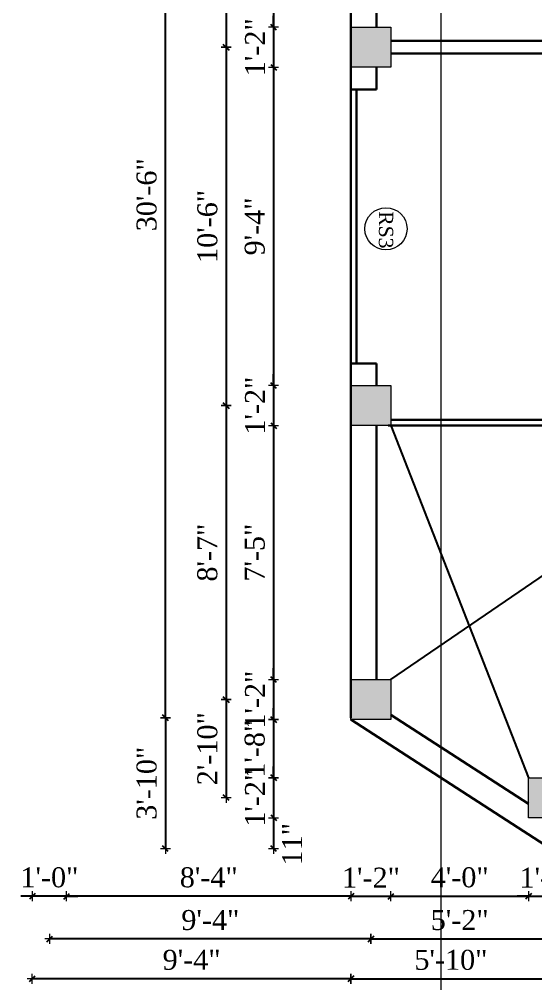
# Model space of a CAD drawing. Header units: inches. Extents: x 4069 to 291496, y -47643 to 12535.
# Drawn here: x 145364.3 to 145545.1, y -16597.6 to -16259.7 of the extents above; entities that cross this region are included whole.
import ezdxf

# ---------------------------------------------------------------- set-up
doc = ezdxf.new("R2010")
doc.units = ezdxf.units.IN
doc.header["$LTSCALE"] = 5
doc.header["$MEASUREMENT"] = 0
doc.layers.add('A-WALL', color=7, linetype='Continuous', lineweight=9)
doc.layers.add('Dimension', color=7, linetype='Continuous', lineweight=18)
doc.layers.add('dim line', color=7, linetype='Continuous', lineweight=15, true_color=0xfab2b2)
doc.layers.add('TEXT', color=6, linetype='Continuous')
doc.layers.add('WALL', color=7, linetype='Continuous')
doc.styles.add('ordinary', font='times.ttf')
doc.dimstyles.new('Copy of 96', dxfattribs={"dimtxt": 7, "dimasz": 4, "dimexe": 0.5, "dimexo": 0.5, "dimgap": 3, "dimtad": 1, "dimdec": 1, "dimzin": 11, "dimdsep": 46, "dimlunit": 4, "dimtxsty": 'ordinary', "dimblk": 'OBLIQUE', "dimcen": 0.09, "dimse1": 1, "dimse2": 1, "dimclrt": 6, "dimazin": 0, "dimtfac": 1, "dimtdec": 1, "dimtix": 1, "dimtmove": 2, "dimatfit": 3, "dimldrblk": 'leader', "dimfxl": 0.5, "dimfxlon": 1, "dimtolj": 1, "dimtzin": 0, "dimarcsym": 0})

# ---------------------------------------------------------------- blocks, each defined once
blk = doc.blocks.new('oblique')
at = {"color": 0, "lineweight": -2}
blk.add_line((0.25, 0.25), (-0.25, -0.25), dxfattribs=at)
at = {"layer": 'dim line', "lineweight": 9}
for p, q in [((-0.4375, 0), (0.4375, 0)), ((0, 0.4375), (0, -0.4375))]:
    blk.add_line(p, q, dxfattribs=at)
blk = doc.blocks.new('*D5737')
at = {"layer": 'A-WALL', "color": 0, "lineweight": -2, "ltscale": 5, "transparency": 16777216}
blk.add_line((145453.31, -16152.31), (145453.31, -16262.52), dxfattribs=at)
at = {"layer": 'Defpoints', "color": 0, "ltscale": 5, "transparency": 16777216}
for p in [(145480.41, -16152.31), (145453.31, -16262.52), (145480.41, -16262.52)]:
    blk.add_point(p, dxfattribs=at)
at = {"layer": 'A-WALL', "color": 0, "lineweight": -2, "ltscale": 5, "transparency": 16777216, "xscale": 4, "yscale": 4, "zscale": 4}
for p, rotation in [((145453.31, -16152.31), 90), ((145453.31, -16262.52), 270)]:
    blk.add_blockref('oblique', p, dxfattribs=dict(at, rotation=rotation))
at = {"layer": 'A-WALL', "color": 6, "ltscale": 5, "transparency": 16777216, "insert": (145446.74, -16207.42), "char_height": 7, "attachment_point": 5, "rotation": 90, "style": 'ordinary'}
blk.add_mtext('\\A1;9\'-2"', dxfattribs=at)
blk = doc.blocks.new('_OBLIQUE')
at = {"color": 0, "linetype": 'ByBlock'}
blk.add_line((-0.5, -0.5), (0.5, 0.5), dxfattribs=at)
blk = doc.blocks.new('leader')
at = {"layer": 'Dimension'}
for p, q in [((0, -4.328), (0, 4.328)), ((-4.424, 0), (4.424, 0))]:
    blk.add_line(p, q, dxfattribs=at)
blk = doc.blocks.new('*D5738')
at = {"layer": 'A-WALL', "color": 0, "lineweight": -2, "ltscale": 5, "transparency": 16777216}
for p, q in [((145453.31, -16262.52), (145453.31, -16258.52)), ((145453.31, -16262.52), (145453.31, -16276.52)), ((145453.31, -16276.52), (145453.31, -16280.52))]:
    blk.add_line(p, q, dxfattribs=at)
at = {"layer": 'Defpoints', "color": 0, "ltscale": 5, "transparency": 16777216}
for p in [(145480.41, -16262.52), (145453.31, -16276.52), (145480.41, -16276.52)]:
    blk.add_point(p, dxfattribs=at)
at = {"layer": 'A-WALL', "color": 0, "lineweight": -2, "ltscale": 5, "transparency": 16777216, "xscale": 4, "yscale": 4, "zscale": 4}
for p, rotation in [((145453.31, -16262.52), 270), ((145453.31, -16276.52), 90)]:
    blk.add_blockref('oblique', p, dxfattribs=dict(at, rotation=rotation))
at = {"layer": 'A-WALL', "color": 6, "ltscale": 5, "transparency": 16777216, "insert": (145446.81, -16269.52), "char_height": 7, "attachment_point": 5, "rotation": 90, "style": 'ordinary'}
blk.add_mtext('\\A1;1\'-2"', dxfattribs=at)
blk = doc.blocks.new('*D5739')
at = {"layer": 'A-WALL', "color": 0, "lineweight": -2, "ltscale": 5, "transparency": 16777216}
blk.add_line((145453.31, -16276.52), (145453.31, -16388.09), dxfattribs=at)
at = {"layer": 'Defpoints', "color": 0, "ltscale": 5, "transparency": 16777216}
for p in [(145480.41, -16276.52), (145453.31, -16388.09), (145480.41, -16388.09)]:
    blk.add_point(p, dxfattribs=at)
at = {"layer": 'A-WALL', "color": 0, "lineweight": -2, "ltscale": 5, "transparency": 16777216, "xscale": 4, "yscale": 4, "zscale": 4}
for p, rotation in [((145453.31, -16276.52), 90), ((145453.31, -16388.09), 270)]:
    blk.add_blockref('oblique', p, dxfattribs=dict(at, rotation=rotation))
at = {"layer": 'A-WALL', "color": 6, "ltscale": 5, "transparency": 16777216, "insert": (145446.74, -16332.3), "char_height": 7, "attachment_point": 5, "rotation": 90, "style": 'ordinary'}
blk.add_mtext('\\A1;9\'-4"', dxfattribs=at)
blk = doc.blocks.new('*D5740')
at = {"layer": 'A-WALL', "color": 0, "lineweight": -2, "ltscale": 5, "transparency": 16777216}
for p, q in [((145453.31, -16388.09), (145453.31, -16384.09)), ((145453.31, -16388.09), (145453.31, -16402.09)), ((145453.31, -16402.09), (145453.31, -16406.09))]:
    blk.add_line(p, q, dxfattribs=at)
at = {"layer": 'Defpoints', "color": 0, "ltscale": 5, "transparency": 16777216}
for p in [(145480.41, -16388.09), (145453.31, -16402.09), (145480.41, -16402.09)]:
    blk.add_point(p, dxfattribs=at)
at = {"layer": 'A-WALL', "color": 0, "lineweight": -2, "ltscale": 5, "transparency": 16777216, "xscale": 4, "yscale": 4, "zscale": 4}
for p, rotation in [((145453.31, -16388.09), 270), ((145453.31, -16402.09), 90)]:
    blk.add_blockref('oblique', p, dxfattribs=dict(at, rotation=rotation))
at = {"layer": 'A-WALL', "color": 6, "ltscale": 5, "transparency": 16777216, "insert": (145446.81, -16395.09), "char_height": 7, "attachment_point": 5, "rotation": 90, "style": 'ordinary'}
blk.add_mtext('\\A1;1\'-2"', dxfattribs=at)
blk = doc.blocks.new('*D5741')
at = {"layer": 'A-WALL', "color": 0, "lineweight": -2, "ltscale": 5, "transparency": 16777216}
blk.add_line((145453.31, -16402.09), (145453.31, -16491.1), dxfattribs=at)
at = {"layer": 'Defpoints', "color": 0, "ltscale": 5, "transparency": 16777216}
for p in [(145480.41, -16402.09), (145453.31, -16491.1), (145480.41, -16491.1)]:
    blk.add_point(p, dxfattribs=at)
at = {"layer": 'A-WALL', "color": 0, "lineweight": -2, "ltscale": 5, "transparency": 16777216, "xscale": 4, "yscale": 4, "zscale": 4}
for p, rotation in [((145453.31, -16402.09), 90), ((145453.31, -16491.1), 270)]:
    blk.add_blockref('oblique', p, dxfattribs=dict(at, rotation=rotation))
at = {"layer": 'A-WALL', "color": 6, "ltscale": 5, "transparency": 16777216, "insert": (145446.74, -16446.59), "char_height": 7, "attachment_point": 5, "rotation": 90, "style": 'ordinary'}
blk.add_mtext('\\A1;7\'-5"', dxfattribs=at)
blk = doc.blocks.new('*D5684')
at = {"layer": 'A-WALL', "color": 0, "lineweight": -2, "ltscale": 5, "transparency": 16777216}
for p, q in [((145453.31, -16525.47), (145453.31, -16521.47)), ((145453.31, -16525.47), (145453.31, -16539.47)), ((145453.31, -16539.47), (145453.31, -16543.47))]:
    blk.add_line(p, q, dxfattribs=at)
at = {"layer": 'Defpoints', "color": 0, "ltscale": 5, "transparency": 16777216}
for p in [(145542.59, -16525.47), (145453.31, -16539.47), (145542.59, -16539.47)]:
    blk.add_point(p, dxfattribs=at)
at = {"layer": 'A-WALL', "color": 0, "lineweight": -2, "ltscale": 5, "transparency": 16777216, "xscale": 4, "yscale": 4, "zscale": 4}
for p, rotation in [((145453.31, -16525.47), 270), ((145453.31, -16539.47), 90)]:
    blk.add_blockref('oblique', p, dxfattribs=dict(at, rotation=rotation))
at = {"layer": 'A-WALL', "color": 6, "ltscale": 5, "transparency": 16777216, "insert": (145446.81, -16532.47), "char_height": 7, "attachment_point": 5, "rotation": 90, "style": 'ordinary'}
blk.add_mtext('\\A1;1\'-2"', dxfattribs=at)
blk = doc.blocks.new('*D5685')
at = {"layer": 'A-WALL', "color": 0, "lineweight": -2, "ltscale": 5, "transparency": 16777216}
blk.add_line((145453.31, -16539.47), (145453.31, -16550.33), dxfattribs=at)
at = {"layer": 'Defpoints', "color": 0, "ltscale": 5, "transparency": 16777216}
for p in [(145542.59, -16539.47), (145453.31, -16550.33), (145550.42, -16550.33)]:
    blk.add_point(p, dxfattribs=at)
at = {"layer": 'A-WALL', "color": 0, "lineweight": -2, "ltscale": 5, "transparency": 16777216, "xscale": 4, "yscale": 4, "zscale": 4}
for p, rotation in [((145453.31, -16539.47), 90), ((145453.31, -16550.33), 270)]:
    blk.add_blockref('oblique', p, dxfattribs=dict(at, rotation=rotation))
at = {"layer": 'A-WALL', "color": 6, "ltscale": 5, "transparency": 16777216, "insert": (145459.81, -16548.75), "char_height": 7, "attachment_point": 5, "rotation": 90, "style": 'ordinary'}
blk.add_mtext('\\A1;11"', dxfattribs=at)
blk = doc.blocks.new('*D5686')
at = {"layer": 'A-WALL', "color": 0, "lineweight": -2, "ltscale": 5, "transparency": 16777216}
blk.add_line((145436.72, -16145.31), (145436.72, -16269.52), dxfattribs=at)
at = {"layer": 'Defpoints', "color": 0, "ltscale": 5, "transparency": 16777216}
for p in [(145487.41, -16145.31), (145436.72, -16269.52), (145487.41, -16269.52)]:
    blk.add_point(p, dxfattribs=at)
at = {"layer": 'A-WALL', "color": 0, "lineweight": -2, "ltscale": 5, "transparency": 16777216, "xscale": 4, "yscale": 4, "zscale": 4}
for p, rotation in [((145436.72, -16145.31), 90), ((145436.72, -16269.52), 270)]:
    blk.add_blockref('oblique', p, dxfattribs=dict(at, rotation=rotation))
at = {"layer": 'A-WALL', "color": 6, "ltscale": 5, "transparency": 16777216, "insert": (145430.16, -16207.42), "char_height": 7, "attachment_point": 5, "rotation": 90, "style": 'ordinary'}
blk.add_mtext('\\A1;10\'-4"', dxfattribs=at)
blk = doc.blocks.new('*D5687')
at = {"layer": 'A-WALL', "color": 0, "lineweight": -2, "ltscale": 5, "transparency": 16777216}
blk.add_line((145436.72, -16395.09), (145436.72, -16498.1), dxfattribs=at)
at = {"layer": 'Defpoints', "color": 0, "ltscale": 5, "transparency": 16777216}
for p in [(145487.41, -16395.09), (145436.72, -16498.1), (145487.41, -16498.1)]:
    blk.add_point(p, dxfattribs=at)
at = {"layer": 'A-WALL', "color": 0, "lineweight": -2, "ltscale": 5, "transparency": 16777216, "xscale": 4, "yscale": 4, "zscale": 4}
for p, rotation in [((145436.72, -16395.09), 90), ((145436.72, -16498.1), 270)]:
    blk.add_blockref('oblique', p, dxfattribs=dict(at, rotation=rotation))
at = {"layer": 'A-WALL', "color": 6, "ltscale": 5, "transparency": 16777216, "insert": (145430.15, -16446.59), "char_height": 7, "attachment_point": 5, "rotation": 90, "style": 'ordinary'}
blk.add_mtext('\\A1;8\'-7"', dxfattribs=at)
blk = doc.blocks.new('*D5664')
at = {"layer": 'A-WALL', "color": 0, "lineweight": -2, "ltscale": 5, "transparency": 16777216}
blk.add_line((145436.72, -16269.52), (145436.72, -16395.09), dxfattribs=at)
at = {"layer": 'Defpoints', "color": 0, "ltscale": 5, "transparency": 16777216}
for p in [(145487.41, -16269.52), (145436.72, -16395.09), (145487.41, -16395.09)]:
    blk.add_point(p, dxfattribs=at)
at = {"layer": 'A-WALL', "color": 0, "lineweight": -2, "ltscale": 5, "transparency": 16777216, "xscale": 4, "yscale": 4, "zscale": 4}
for p, rotation in [((145436.72, -16269.52), 90), ((145436.72, -16395.09), 270)]:
    blk.add_blockref('oblique', p, dxfattribs=dict(at, rotation=rotation))
at = {"layer": 'A-WALL', "color": 6, "ltscale": 5, "transparency": 16777216, "insert": (145430.16, -16332.3), "char_height": 7, "attachment_point": 5, "rotation": 90, "style": 'ordinary'}
blk.add_mtext('\\A1;10\'-6"', dxfattribs=at)
blk = doc.blocks.new('*D5688')
at = {"layer": 'A-WALL', "color": 0, "lineweight": -2, "ltscale": 5, "transparency": 16777216}
blk.add_line((145436.72, -16498.1), (145436.72, -16532.47), dxfattribs=at)
at = {"layer": 'Defpoints', "color": 0, "ltscale": 5, "transparency": 16777216}
for p in [(145487.41, -16498.1), (145436.72, -16532.47), (145549.59, -16532.47)]:
    blk.add_point(p, dxfattribs=at)
at = {"layer": 'A-WALL', "color": 0, "lineweight": -2, "ltscale": 5, "transparency": 16777216, "xscale": 4, "yscale": 4, "zscale": 4}
for p, rotation in [((145436.72, -16498.1), 90), ((145436.72, -16532.47), 270)]:
    blk.add_blockref('oblique', p, dxfattribs=dict(at, rotation=rotation))
at = {"layer": 'A-WALL', "color": 6, "ltscale": 5, "transparency": 16777216, "insert": (145430.16, -16515.29), "char_height": 7, "attachment_point": 5, "rotation": 90, "style": 'ordinary'}
blk.add_mtext('\\A1;2\'-10"', dxfattribs=at)
blk = doc.blocks.new('*D5689')
at = {"layer": 'A-WALL', "color": 0, "lineweight": -2, "ltscale": 5, "transparency": 16777216}
blk.add_line((145415.44, -16504.45), (145415.44, -16137.98), dxfattribs=at)
at = {"layer": 'Defpoints', "color": 0, "ltscale": 5, "transparency": 16777216}
for p in [(145415.44, -16137.98), (145480.41, -16137.98), (145480.41, -16504.45)]:
    blk.add_point(p, dxfattribs=at)
at = {"layer": 'A-WALL', "color": 0, "lineweight": -2, "ltscale": 5, "transparency": 16777216, "xscale": 4, "yscale": 4, "zscale": 4}
for p, rotation in [((145415.44, -16137.98), 90), ((145415.44, -16504.45), 270)]:
    blk.add_blockref('oblique', p, dxfattribs=dict(at, rotation=rotation))
at = {"layer": 'A-WALL', "color": 6, "ltscale": 5, "transparency": 16777216, "insert": (145408.88, -16321.21), "char_height": 7, "attachment_point": 5, "rotation": 90, "style": 'ordinary'}
blk.add_mtext('\\A1;30\'-6"', dxfattribs=at)
blk = doc.blocks.new('*D5690')
at = {"layer": 'A-WALL', "color": 0, "lineweight": -2, "ltscale": 5, "transparency": 16777216}
blk.add_line((145415.44, -16504.45), (145415.44, -16550.33), dxfattribs=at)
at = {"layer": 'Defpoints', "color": 0, "ltscale": 5, "transparency": 16777216}
for p in [(145480.41, -16504.45), (145415.44, -16550.33), (145550.42, -16550.33)]:
    blk.add_point(p, dxfattribs=at)
at = {"layer": 'A-WALL', "color": 0, "lineweight": -2, "ltscale": 5, "transparency": 16777216, "xscale": 4, "yscale": 4, "zscale": 4}
for p, rotation in [((145415.44, -16504.45), 90), ((145415.44, -16550.33), 270)]:
    blk.add_blockref('oblique', p, dxfattribs=dict(at, rotation=rotation))
at = {"layer": 'A-WALL', "color": 6, "ltscale": 5, "transparency": 16777216, "insert": (145408.88, -16527.39), "char_height": 7, "attachment_point": 5, "rotation": 90, "style": 'ordinary'}
blk.add_mtext('\\A1;3\'-10"', dxfattribs=at)
blk = doc.blocks.new('*D5691')
at = {"layer": 'A-WALL', "color": 0, "lineweight": -2, "ltscale": 5, "transparency": 16777216}
for p, q in [((145480.41, -16566.96), (145476.41, -16566.96)), ((145480.41, -16566.96), (145494.41, -16566.96)), ((145494.41, -16566.96), (145498.41, -16566.96))]:
    blk.add_line(p, q, dxfattribs=at)
at = {"layer": 'Defpoints', "color": 0, "ltscale": 5, "transparency": 16777216}
for p in [(145480.41, -16505.1), (145494.41, -16505.1), (145494.41, -16566.96)]:
    blk.add_point(p, dxfattribs=at)
at = {"layer": 'A-WALL', "color": 0, "lineweight": -2, "ltscale": 5, "transparency": 16777216, "xscale": 4, "yscale": 4, "zscale": 4}
blk.add_blockref('oblique', (145480.41, -16566.96), dxfattribs=at)
at = {"layer": 'A-WALL', "color": 0, "lineweight": -2, "ltscale": 5, "transparency": 16777216, "xscale": 4, "yscale": 4, "zscale": 4, "rotation": 180}
blk.add_blockref('oblique', (145494.41, -16566.96), dxfattribs=at)
at = {"layer": 'A-WALL', "color": 6, "ltscale": 5, "transparency": 16777216, "insert": (145487.41, -16560.46), "char_height": 7, "attachment_point": 5, "style": 'ordinary'}
blk.add_mtext('\\A1;1\'-2"', dxfattribs=at)
blk = doc.blocks.new('*D5692')
at = {"layer": 'A-WALL', "color": 0, "lineweight": -2, "ltscale": 5, "transparency": 16777216}
blk.add_line((145494.41, -16566.96), (145542.59, -16566.96), dxfattribs=at)
at = {"layer": 'Defpoints', "color": 0, "ltscale": 5, "transparency": 16777216}
for p in [(145494.41, -16505.1), (145542.59, -16539.47), (145542.59, -16566.96)]:
    blk.add_point(p, dxfattribs=at)
at = {"layer": 'A-WALL', "color": 0, "lineweight": -2, "ltscale": 5, "transparency": 16777216, "xscale": 4, "yscale": 4, "zscale": 4, "rotation": 180}
blk.add_blockref('oblique', (145494.41, -16566.96), dxfattribs=at)
at = {"layer": 'A-WALL', "color": 0, "lineweight": -2, "ltscale": 5, "transparency": 16777216, "xscale": 4, "yscale": 4, "zscale": 4}
blk.add_blockref('oblique', (145542.59, -16566.96), dxfattribs=at)
at = {"layer": 'A-WALL', "color": 6, "ltscale": 5, "transparency": 16777216, "insert": (145518.5, -16560.4), "char_height": 7, "attachment_point": 5, "style": 'ordinary'}
blk.add_mtext('\\A1;4\'-0"', dxfattribs=at)
blk = doc.blocks.new('*D5693')
at = {"layer": 'A-WALL', "color": 0, "lineweight": -2, "ltscale": 5, "transparency": 16777216}
for p, q in [((145542.59, -16566.96), (145538.59, -16566.96)), ((145542.59, -16566.96), (145556.59, -16566.96)), ((145556.59, -16566.96), (145560.59, -16566.96))]:
    blk.add_line(p, q, dxfattribs=at)
at = {"layer": 'Defpoints', "color": 0, "ltscale": 5, "transparency": 16777216}
for p in [(145542.59, -16539.47), (145556.59, -16539.47), (145556.59, -16566.96)]:
    blk.add_point(p, dxfattribs=at)
at = {"layer": 'A-WALL', "color": 0, "lineweight": -2, "ltscale": 5, "transparency": 16777216, "xscale": 4, "yscale": 4, "zscale": 4}
blk.add_blockref('oblique', (145542.59, -16566.96), dxfattribs=at)
at = {"layer": 'A-WALL', "color": 0, "lineweight": -2, "ltscale": 5, "transparency": 16777216, "xscale": 4, "yscale": 4, "zscale": 4, "rotation": 180}
blk.add_blockref('oblique', (145556.59, -16566.96), dxfattribs=at)
at = {"layer": 'A-WALL', "color": 6, "ltscale": 5, "transparency": 16777216, "insert": (145549.59, -16560.46), "char_height": 7, "attachment_point": 5, "style": 'ordinary'}
blk.add_mtext('\\A1;1\'-2"', dxfattribs=at)
blk = doc.blocks.new('*D5665')
at = {"layer": 'A-WALL', "color": 0, "lineweight": -2, "ltscale": 5, "transparency": 16777216}
blk.add_line((145487.41, -16581.92), (145549.59, -16581.92), dxfattribs=at)
at = {"layer": 'Defpoints', "color": 0, "ltscale": 5, "transparency": 16777216}
for p in [(145487.41, -16498.1), (145549.59, -16532.47), (145549.59, -16581.92)]:
    blk.add_point(p, dxfattribs=at)
at = {"layer": 'A-WALL', "color": 0, "lineweight": -2, "ltscale": 5, "transparency": 16777216, "xscale": 4, "yscale": 4, "zscale": 4, "rotation": 180}
blk.add_blockref('oblique', (145487.41, -16581.92), dxfattribs=at)
at = {"layer": 'A-WALL', "color": 0, "lineweight": -2, "ltscale": 5, "transparency": 16777216, "xscale": 4, "yscale": 4, "zscale": 4}
blk.add_blockref('oblique', (145549.59, -16581.92), dxfattribs=at)
at = {"layer": 'A-WALL', "color": 6, "ltscale": 5, "transparency": 16777216, "insert": (145518.5, -16575.36), "char_height": 7, "attachment_point": 5, "style": 'ordinary'}
blk.add_mtext('\\A1;5\'-2"', dxfattribs=at)
blk = doc.blocks.new('*D5669')
at = {"layer": 'A-WALL', "color": 0, "lineweight": -2, "ltscale": 5, "transparency": 16777216}
blk.add_line((145480.41, -16595.87), (145550.42, -16595.87), dxfattribs=at)
at = {"layer": 'Defpoints', "color": 0, "ltscale": 5, "transparency": 16777216}
for p in [(145480.41, -16505.1), (145550.42, -16550.33), (145550.42, -16595.87)]:
    blk.add_point(p, dxfattribs=at)
at = {"layer": 'A-WALL', "color": 0, "lineweight": -2, "ltscale": 5, "transparency": 16777216, "xscale": 4, "yscale": 4, "zscale": 4, "rotation": 180}
blk.add_blockref('oblique', (145480.41, -16595.87), dxfattribs=at)
at = {"layer": 'A-WALL', "color": 0, "lineweight": -2, "ltscale": 5, "transparency": 16777216, "xscale": 4, "yscale": 4, "zscale": 4}
blk.add_blockref('oblique', (145550.42, -16595.87), dxfattribs=at)
at = {"layer": 'A-WALL', "color": 6, "ltscale": 5, "transparency": 16777216, "insert": (145515.42, -16589.31), "char_height": 7, "attachment_point": 5, "style": 'ordinary'}
blk.add_mtext('\\A1;5\'-10"', dxfattribs=at)
blk = doc.blocks.new('*D5710')
at = {"layer": 'A-WALL', "color": 0, "lineweight": -2, "ltscale": 5, "transparency": 16777216}
blk.add_line((145480.41, -16566.96), (145380.82, -16566.96), dxfattribs=at)
at = {"layer": 'Defpoints', "color": 0, "ltscale": 5, "transparency": 16777216}
for p in [(145380.82, -16135.62), (145480.41, -16505.1), (145380.82, -16566.96)]:
    blk.add_point(p, dxfattribs=at)
at = {"layer": 'A-WALL', "color": 0, "lineweight": -2, "ltscale": 5, "transparency": 16777216, "xscale": 4, "yscale": 4, "zscale": 4, "rotation": 180}
blk.add_blockref('oblique', (145380.82, -16566.96), dxfattribs=at)
at = {"layer": 'A-WALL', "color": 0, "lineweight": -2, "ltscale": 5, "transparency": 16777216, "xscale": 4, "yscale": 4, "zscale": 4}
blk.add_blockref('oblique', (145480.41, -16566.96), dxfattribs=at)
at = {"layer": 'A-WALL', "color": 6, "ltscale": 5, "transparency": 16777216, "insert": (145430.62, -16560.4), "char_height": 7, "attachment_point": 5, "style": 'ordinary'}
blk.add_mtext('\\A1;8\'-4"', dxfattribs=at)
blk = doc.blocks.new('*D5711')
at = {"layer": 'A-WALL', "color": 0, "lineweight": -2, "ltscale": 5, "transparency": 16777216}
for p, q in [((145368.82, -16566.96), (145364.82, -16566.96)), ((145380.82, -16566.96), (145368.82, -16566.96)), ((145380.82, -16566.96), (145384.82, -16566.96))]:
    blk.add_line(p, q, dxfattribs=at)
at = {"layer": 'Defpoints', "color": 0, "ltscale": 5, "transparency": 16777216}
for p in [(145368.82, -16135.33), (145380.82, -16135.62), (145368.82, -16566.96)]:
    blk.add_point(p, dxfattribs=at)
at = {"layer": 'A-WALL', "color": 0, "lineweight": -2, "ltscale": 5, "transparency": 16777216, "xscale": 4, "yscale": 4, "zscale": 4}
blk.add_blockref('oblique', (145368.82, -16566.96), dxfattribs=at)
at = {"layer": 'A-WALL', "color": 0, "lineweight": -2, "ltscale": 5, "transparency": 16777216, "xscale": 4, "yscale": 4, "zscale": 4, "rotation": 180}
blk.add_blockref('oblique', (145380.82, -16566.96), dxfattribs=at)
at = {"layer": 'A-WALL', "color": 6, "ltscale": 5, "transparency": 16777216, "insert": (145374.82, -16560.4), "char_height": 7, "attachment_point": 5, "style": 'ordinary'}
blk.add_mtext('\\A1;1\'-0"', dxfattribs=at)
blk = doc.blocks.new('*D5712')
at = {"layer": 'A-WALL', "color": 0, "lineweight": -2, "ltscale": 5, "transparency": 16777216}
blk.add_line((145487.41, -16581.92), (145374.95, -16581.92), dxfattribs=at)
at = {"layer": 'Defpoints', "color": 0, "ltscale": 5, "transparency": 16777216}
for p in [(145374.95, -16130.98), (145487.41, -16498.1), (145374.95, -16581.92)]:
    blk.add_point(p, dxfattribs=at)
at = {"layer": 'A-WALL', "color": 0, "lineweight": -2, "ltscale": 5, "transparency": 16777216, "xscale": 4, "yscale": 4, "zscale": 4, "rotation": 180}
blk.add_blockref('oblique', (145374.95, -16581.92), dxfattribs=at)
at = {"layer": 'A-WALL', "color": 0, "lineweight": -2, "ltscale": 5, "transparency": 16777216, "xscale": 4, "yscale": 4, "zscale": 4}
blk.add_blockref('oblique', (145487.41, -16581.92), dxfattribs=at)
at = {"layer": 'A-WALL', "color": 6, "ltscale": 5, "transparency": 16777216, "insert": (145431.18, -16575.35), "char_height": 7, "attachment_point": 5, "style": 'ordinary'}
blk.add_mtext('\\A1;9\'-4"', dxfattribs=at)
blk = doc.blocks.new('*D5671')
at = {"layer": 'A-WALL', "color": 0, "lineweight": -2, "ltscale": 5, "transparency": 16777216}
blk.add_line((145480.41, -16595.87), (145368.82, -16595.87), dxfattribs=at)
at = {"layer": 'Defpoints', "color": 0, "ltscale": 5, "transparency": 16777216}
for p in [(145368.82, -16135.33), (145480.41, -16505.1), (145368.82, -16595.87)]:
    blk.add_point(p, dxfattribs=at)
at = {"layer": 'A-WALL', "color": 0, "lineweight": -2, "ltscale": 5, "transparency": 16777216, "xscale": 4, "yscale": 4, "zscale": 4, "rotation": 180}
blk.add_blockref('oblique', (145368.82, -16595.87), dxfattribs=at)
at = {"layer": 'A-WALL', "color": 0, "lineweight": -2, "ltscale": 5, "transparency": 16777216, "xscale": 4, "yscale": 4, "zscale": 4}
blk.add_blockref('oblique', (145480.41, -16595.87), dxfattribs=at)
at = {"layer": 'A-WALL', "color": 6, "ltscale": 5, "transparency": 16777216, "insert": (145424.62, -16589.3), "char_height": 7, "attachment_point": 5, "style": 'ordinary'}
blk.add_mtext('\\A1;9\'-4"', dxfattribs=at)
blk = doc.blocks.new('*D5672')
at = {"layer": 'A-WALL', "color": 0, "lineweight": -2, "ltscale": 5, "transparency": 16777216}
for p, q in [((145453.31, -16491.1), (145453.31, -16487.1)), ((145453.31, -16491.1), (145453.31, -16505.1)), ((145453.31, -16505.1), (145453.31, -16509.1))]:
    blk.add_line(p, q, dxfattribs=at)
at = {"layer": 'Defpoints', "color": 0, "ltscale": 5, "transparency": 16777216}
for p in [(145480.41, -16491.1), (145453.31, -16505.1), (145480.41, -16505.1)]:
    blk.add_point(p, dxfattribs=at)
at = {"layer": 'A-WALL', "color": 0, "lineweight": -2, "ltscale": 5, "transparency": 16777216, "xscale": 4, "yscale": 4, "zscale": 4}
for p, rotation in [((145453.31, -16491.1), 270), ((145453.31, -16505.1), 90)]:
    blk.add_blockref('oblique', p, dxfattribs=dict(at, rotation=rotation))
at = {"layer": 'A-WALL', "color": 6, "ltscale": 5, "transparency": 16777216, "insert": (145446.81, -16498.1), "char_height": 7, "attachment_point": 5, "rotation": 90, "style": 'ordinary'}
blk.add_mtext('\\A1;1\'-2"', dxfattribs=at)
blk = doc.blocks.new('*D5713')
at = {"layer": 'A-WALL', "color": 0, "lineweight": -2, "ltscale": 5, "transparency": 16777216}
for p, q in [((145453.31, -16505.1), (145453.31, -16501.1)), ((145453.31, -16505.1), (145453.31, -16525.47)), ((145453.31, -16525.47), (145453.31, -16529.47))]:
    blk.add_line(p, q, dxfattribs=at)
at = {"layer": 'Defpoints', "color": 0, "ltscale": 5, "transparency": 16777216}
for p in [(145480.41, -16505.1), (145453.31, -16525.47), (145542.59, -16525.47)]:
    blk.add_point(p, dxfattribs=at)
at = {"layer": 'A-WALL', "color": 0, "lineweight": -2, "ltscale": 5, "transparency": 16777216, "xscale": 4, "yscale": 4, "zscale": 4}
for p, rotation in [((145453.31, -16505.1), 270), ((145453.31, -16525.47), 90)]:
    blk.add_blockref('oblique', p, dxfattribs=dict(at, rotation=rotation))
at = {"layer": 'A-WALL', "color": 6, "ltscale": 5, "transparency": 16777216, "insert": (145446.75, -16515.29), "char_height": 7, "attachment_point": 5, "rotation": 90, "style": 'ordinary'}
blk.add_mtext('\\A1;1\'-8"', dxfattribs=at)

msp = doc.modelspace()

# ---------------------------------------------------------------- hatches: boundary and pattern name
at = {"layer": 'WALL', "linetype": 'ByBlock', "ltscale": 5, "true_color": 0xf8991e}
h = msp.add_hatch(color=30, dxfattribs=at)
h.dxf.hatch_style = 1
h.paths.add_polyline_path([(145494.41276, -16262.52094), (145480.41276, -16262.52094), (145480.41276, -16276.52094), (145494.41276, -16276.52094)])
h = msp.add_hatch(color=30, dxfattribs=at)
h.dxf.hatch_style = 1
h.paths.add_polyline_path([(145494.41276, -16388.08773), (145480.41276, -16388.08773), (145480.41276, -16402.08773), (145494.41276, -16402.08773)])
h = msp.add_hatch(color=30, dxfattribs=at)
h.dxf.hatch_style = 1
h.paths.add_polyline_path([(145494.41276, -16491.097), (145480.41276, -16491.097), (145480.41276, -16505.097), (145494.41276, -16505.097)])
h = msp.add_hatch(color=30, dxfattribs=at)
h.dxf.hatch_style = 1
h.paths.add_polyline_path([(145556.59223, -16525.47437), (145542.59223, -16525.47437), (145542.59223, -16539.47437), (145556.59223, -16539.47437)])

# ---------------------------------------------------------------- linework, layer by layer
at = {"layer": 'A-WALL', "lineweight": 30}
for p, q in [((145480.41276, -16504.45082), (145480.41276, -16137.97829)), ((145480.41276, -16504.45082), (145480.41276, -16137.97829)), ((145489.41276, -16255.41551), (145489.41276, -16262.52094)), ((145620.69509, -16267.27094), (145494.41276, -16267.27094)), ((145620.69509, -16271.77094), (145494.41276, -16271.77094)), ((145489.41276, -16284.30434), (145489.41276, -16276.52094)), ((145480.41276, -16284.30434), (145489.41276, -16284.30434)), ((145482.41276, -16380.30434), (145482.41276, -16284.30434)), ((145480.41276, -16380.30434), (145489.41276, -16380.30434)), ((145489.41276, -16380.30434), (145489.41276, -16388.08773)), ((145620.69509, -16400.08773), (145494.41276, -16400.08773)), ((145489.41276, -16491.097), (145489.41276, -16402.08773)), ((145581.69509, -16402.08773), (145493.41276, -16402.08773)), ((145550.41887, -16550.33361), (145480.41276, -16505.097)), ((145542.59223, -16534.56071), (145494.41276, -16503.42805))]:
    msp.add_line(p, q, dxfattribs=at)
at = {"layer": 'A-WALL', "ltscale": 5}
msp.add_xline((145512.0521, -23123.42402), (0, 1), dxfattribs=at)
for points in [[(145494.41276, -16262.52094), (145494.41276, -16276.52094), (145480.41276, -16276.52094), (145480.41276, -16262.52094)], [(145494.41276, -16388.08773), (145494.41276, -16402.08773), (145480.41276, -16402.08773), (145480.41276, -16388.08773)], [(145494.41276, -16491.097), (145494.41276, -16505.097), (145480.41276, -16505.097), (145480.41276, -16491.097)], [(145556.59223, -16525.47437), (145556.59223, -16539.47437), (145542.59223, -16539.47437), (145542.59223, -16525.47437)]]:
    msp.add_lwpolyline(points, close=True, dxfattribs=at)
for points in [[(145489.41276, -16402.08773), (145489.41276, -16402.08773), (145489.41276, -16491.097), (145494.41276, -16491.097), (145494.41276, -16503.42805), (145542.59223, -16534.56071), (145542.59223, -16525.47437), (145554.19842, -16525.47437), (145624.34243, -16402.08773), (145620.69509, -16402.08773)], [(145581.69509, -16402.08773), (145494.41276, -16402.08773)]]:
    msp.add_lwpolyline(points, dxfattribs=at)
msp.add_circle((145492.65709, -16333.12368), 7.38406, dxfattribs=at)
at = {"layer": 'WALL', "color": 30, "linetype": 'ByBlock', "ltscale": 5, "true_color": 0xf8991e}
for p, q in [((145494.41276, -16491.097), (145624.34243, -16402.08773)), ((145494.41276, -16402.08773), (145542.59223, -16525.47437))]:
    msp.add_line(p, q, dxfattribs=at)

# ---------------------------------------------------------------- texts
at = {"layer": 'TEXT', "style": 'ordinary'}
msp.add_text('RS3', height=5, rotation=270, dxfattribs=at).set_placement((145490.21296, -16327.00616))

# ---------------------------------------------------------------- dimensions: what is measured, and where the dimension line sits
at = {"layer": 'A-WALL', "ltscale": 5}
for base, p1, p2, picture, middle in [((145374.95368, -16581.92147), (145487.41276, -16498.097), (145374.95368, -16130.97771), '*D5712', (145431.18322, -16575.35081)), ((145368.82096, -16566.96348), (145380.81782, -16135.61795), (145368.82096, -16135.33363), '*D5711', (145374.81939, -16560.40292)), ((145368.82096, -16595.8748), (145480.41276, -16505.097), (145368.82096, -16135.33363), '*D5671', (145424.61686, -16589.30414)), ((145380.81782, -16566.96348), (145480.41276, -16505.097), (145380.81782, -16135.61795), '*D5710', (145430.61529, -16560.40292)), ((145549.59223, -16581.92147), (145487.41276, -16498.097), (145549.59223, -16532.47437), '*D5665', (145518.5025, -16575.36091)), ((145494.41276, -16566.96348), (145480.41276, -16505.097), (145494.41276, -16505.097), '*D5691', (145487.41276, -16560.46348)), ((145550.41887, -16595.8748), (145480.41276, -16505.097), (145550.41887, -16550.33361), '*D5669', (145515.41581, -16589.31424)), ((145542.59223, -16566.96348), (145494.41276, -16505.097), (145542.59223, -16539.47437), '*D5692', (145518.5025, -16560.40292)), ((145556.59223, -16566.96348), (145542.59223, -16539.47437), (145556.59223, -16539.47437), '*D5693', (145549.59223, -16560.46348))]:
    dim = msp.add_linear_dim(base=base, p1=p1, p2=p2, dimstyle='Copy of 96', override={"dimdec": 0, "dimblk": 'oblique', "dimtdec": 0, "dimarcsym": 1}, dxfattribs=at)
    dim.commit()
    dim.dimension.update_dxf_attribs({"geometry": picture, "text_midpoint": middle})
for base, p1, p2, picture, middle in [((145415.44197, -16137.97829), (145480.41276, -16504.45082), (145480.41276, -16137.97829), '*D5689', (145408.88141, -16321.21455)), ((145436.72398, -16269.52094), (145487.41276, -16145.31008), (145487.41276, -16269.52094), '*D5686', (145430.16341, -16207.41551)), ((145453.31286, -16262.52094), (145480.41276, -16152.31008), (145480.41276, -16262.52094), '*D5737', (145446.74221, -16207.41551)), ((145453.31286, -16276.52094), (145480.41276, -16262.52094), (145480.41276, -16276.52094), '*D5738', (145446.81286, -16269.52094)), ((145436.72398, -16395.08773), (145487.41276, -16269.52094), (145487.41276, -16395.08773), '*D5664', (145430.16341, -16332.30434)), ((145453.31286, -16388.08773), (145480.41276, -16276.52094), (145480.41276, -16388.08773), '*D5739', (145446.74221, -16332.30434)), ((145453.31286, -16402.08773), (145480.41276, -16388.08773), (145480.41276, -16402.08773), '*D5740', (145446.81286, -16395.08773)), ((145436.72398, -16498.097), (145487.41276, -16395.08773), (145487.41276, -16498.097), '*D5687', (145430.15332, -16446.59236)), ((145453.31286, -16491.097), (145480.41276, -16402.08773), (145480.41276, -16491.097), '*D5741', (145446.74221, -16446.59236)), ((145453.31286, -16505.097), (145480.41276, -16491.097), (145480.41276, -16505.097), '*D5672', (145446.81286, -16498.097)), ((145436.72398, -16532.47437), (145487.41276, -16498.097), (145549.59223, -16532.47437), '*D5688', (145430.16341, -16515.28569)), ((145415.44197, -16550.33361), (145480.41276, -16504.45082), (145550.41887, -16550.33361), '*D5690', (145408.88141, -16527.39222)), ((145453.31286, -16525.47437), (145480.41276, -16505.097), (145542.59223, -16525.47437), '*D5713', (145446.7523, -16515.28569)), ((145453.31286, -16539.47437), (145542.59223, -16525.47437), (145542.59223, -16539.47437), '*D5684', (145446.81286, -16532.47437))]:
    dim = msp.add_linear_dim(base=base, p1=p1, p2=p2, angle=270, dimstyle='Copy of 96', override={"dimdec": 0, "dimblk": 'oblique', "dimtdec": 0, "dimarcsym": 1}, dxfattribs=at)
    dim.commit()
    dim.dimension.update_dxf_attribs({"geometry": picture, "text_midpoint": middle})
dim = msp.add_linear_dim(base=(145453.31286, -16550.33361), p1=(145542.59223, -16539.47437), p2=(145550.41887, -16550.33361), angle=270, dimstyle='Copy of 96', override={"dimdec": 0, "dimblk": 'oblique', "dimtdec": 0, "dimarcsym": 1}, dxfattribs=at)
dim.commit()
dim.dimension.update_dxf_attribs({"geometry": '*D5685', "text_midpoint": (145459.81286, -16548.75092), "dimtype": 160})

doc.saveas('drawing.dxf')
